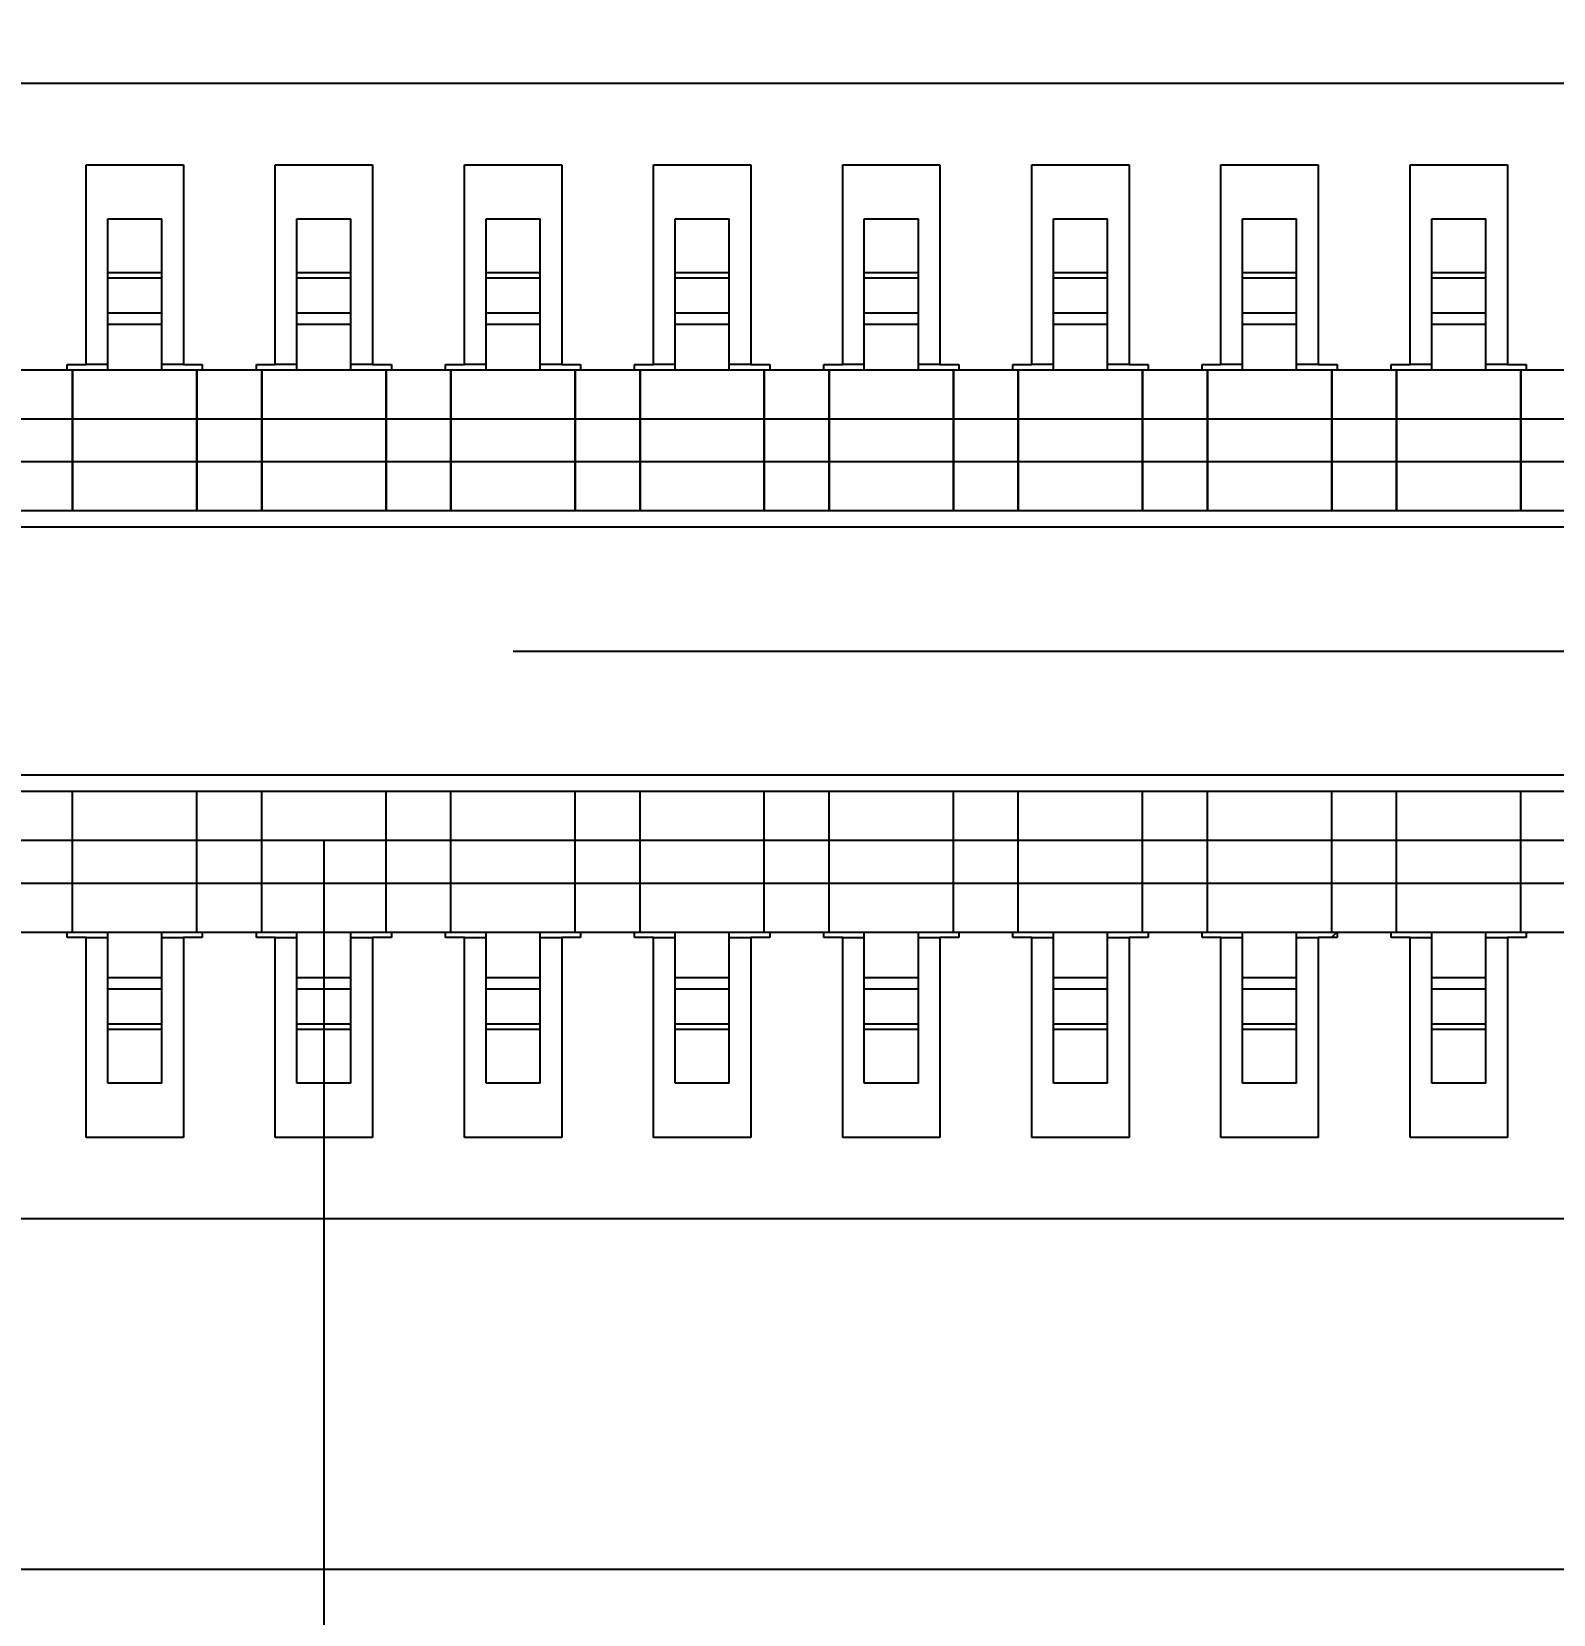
# Model space of a CAD drawing. Header units: millimetres. Extents: x 7 to 507, y -14 to 339.
# Drawn here: x 52.577 to 55.393, y 103.894 to 106.823 of the extents above; entities that cross this region are included whole.
import ezdxf

# ---------------------------------------------------------------- set-up
doc = ezdxf.new("R2010")
doc.units = ezdxf.units.MM
doc.header["$LTSCALE"] = 23.1
doc.layers.get('0').update_dxf_attribs({"linetype": 'CONTINUOUS'})
for name, color, linetype in [('_10438', 7, 'CONTINUOUS'), ('_139725', 7, 'CONTINUOUS'), ('_15829', 7, 'CONTINUOUS'), ('_169248', 7, 'CONTINUOUS'), ('_255766', 7, 'CONTINUOUS'), ('_298551', 7, 'CONTINUOUS'), ('_314864', 7, 'CONTINUOUS'), ('_329951', 7, 'CONTINUOUS'), ('_377435', 7, 'CONTINUOUS'), ('_395640', 7, 'CONTINUOUS'), ('_437383', 7, 'CONTINUOUS'), ('_455281', 7, 'CONTINUOUS'), ('_510726', 7, 'CONTINUOUS'), ('_556303', 7, 'CONTINUOUS'), ('_557848', 7, 'CONTINUOUS'), ('_563866', 7, 'CONTINUOUS'), ('_88577', 7, 'CONTINUOUS')]:
    doc.layers.add(name, color=color, linetype=linetype)
doc.styles.get("Standard").update_dxf_attribs({"font": 'simplex.shx', "width": 0.8})
doc.dimstyles.new('DIMSTYLE_1', dxfattribs={"dimtxt": 3, "dimasz": 3, "dimexe": 2, "dimexo": 0.35, "dimgap": 0.75, "dimtad": 1, "dimdec": 3, "dimzin": 0, "dimdsep": 46, "dimtxsty": 'Standard', "dimcen": 0.09, "dimadec": 3, "dimazin": 0, "dimtp": 0.001, "dimtm": 0.001, "dimtfac": 1, "dimtdec": 3, "dimtofl": 0, "dimtmove": 0, "dimatfit": 3, "dimfxl": 0, "dimtolj": 1, "dimtzin": 0, "dimarcsym": 0})

# ---------------------------------------------------------------- blocks, each defined once
blk = doc.blocks.new('_FILLED')
at = {"color": 0, "linetype": 'ByBlock'}
blk.add_solid([(0, 0), (-1, 0.13333), (-1, -0.13333)], dxfattribs=at)
blk = doc.blocks.new('*D01')
at = {"color": 2}
for p, q in [((37.977, 209.9585), (36.727, 209.9585)), ((57.7181, 209.9585), (37.977, 209.9585)), ((38.727, 209.9585), (38.727, 156.9675)), ((38.727, 103.9765), (38.727, 156.9675)), ((37.977, 103.9765), (36.727, 103.9765)), ((48.3209, 103.9765), (37.977, 103.9765))]:
    blk.add_line(p, q, dxfattribs=at)
at = {"color": 2, "xscale": 3, "yscale": 3, "zscale": 3}
for p, rotation in [((38.727, 209.9585), 90), ((38.727, 103.9765), 270)]:
    blk.add_blockref('_FILLED', p, dxfattribs=dict(at, rotation=rotation))
blk = doc.blocks.new('*D1617')
at = {"color": 2}
for p, q in [((77.3953, 105.6765), (77.3953, 132.4196)), ((77.3953, 132.4196), (77.3953, 104.8265)), ((53.4681, 105.6765), (76.6453, 105.6765)), ((76.6453, 105.6765), (79.3953, 105.6765)), ((77.3953, 98.9765), (77.3953, 104.8265)), ((58.6181, 103.9765), (76.6453, 103.9765)), ((76.6453, 103.9765), (79.3953, 103.9765)), ((77.3953, 103.9765), (77.3953, 98.9765))]:
    blk.add_line(p, q, dxfattribs=at)
at = {"color": 2, "xscale": 3, "yscale": 3, "zscale": 3}
for p, rotation in [((77.3953, 105.6765), 270), ((77.3953, 103.9765), 90)]:
    blk.add_blockref('_FILLED', p, dxfattribs=dict(at, rotation=rotation))
blk = doc.blocks.new('*D1718')
at = {"color": 2}
for p, q in [((53.1181, 105.3265), (53.1181, 97.0401)), ((58.7681, 104.1265), (58.7681, 97.0401)), ((53.1181, 97.0401), (53.1181, 94.2901)), ((58.7681, 97.0401), (58.7681, 94.2901)), ((53.1181, 96.2901), (27.3723, 96.2901)), ((27.3723, 96.2901), (55.9431, 96.2901)), ((63.7681, 96.2901), (55.9431, 96.2901)), ((58.7681, 96.2901), (63.7681, 96.2901))]:
    blk.add_line(p, q, dxfattribs=at)
at = {"color": 2, "xscale": 3, "yscale": 3, "zscale": 3}
blk.add_blockref('_FILLED', (53.1181, 96.2901), dxfattribs=at)
at = {"color": 2, "xscale": 3, "yscale": 3, "zscale": 3, "rotation": 180}
blk.add_blockref('_FILLED', (58.7681, 96.2901), dxfattribs=at)

msp = doc.modelspace()

# ---------------------------------------------------------------- linework, layer by layer
at = {"color": 2}
for p, q in [((57.5981, 106.7265), (48.6381, 106.7265)), ((54.9828, 105.1465), (54.9931, 105.1568)), ((48.6381, 104.6265), (57.5981, 104.6265))]:
    msp.add_line(p, q, dxfattribs=at)
at = {"color": 4}
for p, q in [((52.6781, 106.2065), (52.6781, 106.5765)), ((52.6781, 106.5765), (52.8581, 106.5765)), ((52.8581, 106.5765), (52.8581, 106.2065)), ((53.0281, 106.2065), (53.0281, 106.5765)), ((53.0281, 106.5765), (53.2081, 106.5765)), ((53.2081, 106.5765), (53.2081, 106.2065)), ((53.3781, 106.2065), (53.3781, 106.5765)), ((53.3781, 106.5765), (53.5581, 106.5765)), ((53.5581, 106.5765), (53.5581, 106.2065)), ((53.7281, 106.2065), (53.7281, 106.5765)), ((53.7281, 106.5765), (53.9081, 106.5765)), ((53.9081, 106.5765), (53.9081, 106.2065)), ((54.0781, 106.2065), (54.0781, 106.5765)), ((54.0781, 106.5765), (54.2581, 106.5765)), ((54.2581, 106.5765), (54.2581, 106.2065)), ((54.4281, 106.2065), (54.4281, 106.5765)), ((54.4281, 106.5765), (54.6081, 106.5765)), ((54.6081, 106.5765), (54.6081, 106.2065)), ((54.7781, 106.2065), (54.7781, 106.5765)), ((54.7781, 106.5765), (54.9581, 106.5765)), ((54.9581, 106.5765), (54.9581, 106.2065)), ((55.1281, 106.2065), (55.1281, 106.5765)), ((55.1281, 106.5765), (55.3081, 106.5765)), ((55.3081, 106.5765), (55.3081, 106.2065)), ((52.7181, 106.2065), (52.6781, 106.2065)), ((52.8581, 106.2065), (52.8181, 106.2065)), ((53.0681, 106.2065), (53.0281, 106.2065)), ((53.2081, 106.2065), (53.1681, 106.2065)), ((53.4181, 106.2065), (53.3781, 106.2065)), ((53.5581, 106.2065), (53.5181, 106.2065)), ((53.7681, 106.2065), (53.7281, 106.2065)), ((53.9081, 106.2065), (53.8681, 106.2065)), ((54.1181, 106.2065), (54.0781, 106.2065)), ((54.2581, 106.2065), (54.2181, 106.2065)), ((54.4681, 106.2065), (54.4281, 106.2065)), ((54.6081, 106.2065), (54.5681, 106.2065)), ((54.8181, 106.2065), (54.7781, 106.2065)), ((54.9581, 106.2065), (54.9181, 106.2065)), ((55.1681, 106.2065), (55.1281, 106.2065)), ((55.3081, 106.2065), (55.2681, 106.2065)), ((52.6781, 104.7765), (52.6781, 105.1465)), ((52.6781, 105.1465), (52.7181, 105.1465)), ((52.8181, 105.1465), (52.8581, 105.1465)), ((52.8581, 105.1465), (52.8581, 104.7765)), ((53.0281, 104.7765), (53.0281, 105.1465)), ((53.0281, 105.1465), (53.0681, 105.1465)), ((53.1681, 105.1465), (53.2081, 105.1465)), ((53.2081, 105.1465), (53.2081, 104.7765)), ((53.3781, 104.7765), (53.3781, 105.1465)), ((53.3781, 105.1465), (53.4181, 105.1465)), ((53.5181, 105.1465), (53.5581, 105.1465)), ((53.5581, 105.1465), (53.5581, 104.7765)), ((53.7281, 104.7765), (53.7281, 105.1465)), ((53.7281, 105.1465), (53.7681, 105.1465)), ((53.8681, 105.1465), (53.9081, 105.1465)), ((53.9081, 105.1465), (53.9081, 104.7765)), ((54.0781, 104.7765), (54.0781, 105.1465)), ((54.0781, 105.1465), (54.1181, 105.1465)), ((54.2181, 105.1465), (54.2581, 105.1465)), ((54.2581, 105.1465), (54.2581, 104.7765)), ((54.4281, 104.7765), (54.4281, 105.1465)), ((54.4281, 105.1465), (54.4681, 105.1465)), ((54.5681, 105.1465), (54.6081, 105.1465)), ((54.6081, 105.1465), (54.6081, 104.7765)), ((54.7781, 104.7765), (54.7781, 105.1465)), ((54.7781, 105.1465), (54.8181, 105.1465)), ((54.9181, 105.1465), (54.9581, 105.1465)), ((54.9581, 105.1465), (54.9581, 104.7765)), ((55.1281, 104.7765), (55.1281, 105.1465)), ((55.1281, 105.1465), (55.1681, 105.1465)), ((55.2681, 105.1465), (55.3081, 105.1465)), ((55.3081, 105.1465), (55.3081, 104.7765)), ((52.8581, 104.7765), (52.6781, 104.7765)), ((53.2081, 104.7765), (53.0281, 104.7765)), ((53.5581, 104.7765), (53.3781, 104.7765)), ((53.9081, 104.7765), (53.7281, 104.7765)), ((54.2581, 104.7765), (54.0781, 104.7765)), ((54.6081, 104.7765), (54.4281, 104.7765)), ((54.9581, 104.7765), (54.7781, 104.7765)), ((55.3081, 104.7765), (55.1281, 104.7765))]:
    msp.add_line(p, q, dxfattribs=at)
at = {"color": 1}
for p, q in [((52.6431, 106.1965), (52.6431, 106.2065)), ((52.6431, 106.2065), (52.6781, 106.2065)), ((52.8581, 106.2065), (52.8931, 106.2065)), ((52.8931, 106.2065), (52.8931, 106.1965)), ((52.9931, 106.1965), (52.9931, 106.2065)), ((52.9931, 106.2065), (53.0281, 106.2065)), ((53.2081, 106.2065), (53.2431, 106.2065)), ((53.2431, 106.2065), (53.2431, 106.1965)), ((53.3431, 106.1965), (53.3431, 106.2065)), ((53.3431, 106.2065), (53.3781, 106.2065)), ((53.5581, 106.2065), (53.5931, 106.2065)), ((53.5931, 106.2065), (53.5931, 106.1965)), ((53.6931, 106.1965), (53.6931, 106.2065)), ((53.6931, 106.2065), (53.7281, 106.2065)), ((53.9081, 106.2065), (53.9431, 106.2065)), ((53.9431, 106.2065), (53.9431, 106.1965)), ((54.0431, 106.1965), (54.0431, 106.2065)), ((54.0431, 106.2065), (54.0781, 106.2065)), ((54.2581, 106.2065), (54.2931, 106.2065)), ((54.2931, 106.2065), (54.2931, 106.1965)), ((54.3931, 106.1965), (54.3931, 106.2065)), ((54.3931, 106.2065), (54.4281, 106.2065)), ((54.6081, 106.2065), (54.6431, 106.2065)), ((54.6431, 106.2065), (54.6431, 106.1965)), ((54.7431, 106.1965), (54.7431, 106.2065)), ((54.7431, 106.2065), (54.7781, 106.2065)), ((54.9581, 106.2065), (54.9931, 106.2065)), ((54.9931, 106.2065), (54.9931, 106.1965)), ((55.0931, 106.1965), (55.0931, 106.2065)), ((55.0931, 106.2065), (55.1281, 106.2065)), ((55.3081, 106.2065), (55.3431, 106.2065)), ((55.3431, 106.2065), (55.3431, 106.1965)), ((52.6431, 105.1465), (52.6431, 105.1565)), ((52.8931, 105.1565), (52.8931, 105.1465)), ((52.9931, 105.1465), (52.9931, 105.1565)), ((53.2431, 105.1565), (53.2431, 105.1465)), ((53.3431, 105.1465), (53.3431, 105.1565)), ((53.5931, 105.1565), (53.5931, 105.1465)), ((53.6931, 105.1465), (53.6931, 105.1565)), ((53.9431, 105.1565), (53.9431, 105.1465)), ((54.0431, 105.1465), (54.0431, 105.1565)), ((54.2931, 105.1565), (54.2931, 105.1465)), ((54.3931, 105.1465), (54.3931, 105.1565)), ((54.6431, 105.1565), (54.6431, 105.1465)), ((54.7431, 105.1465), (54.7431, 105.1565)), ((54.9931, 105.1565), (54.9931, 105.1465)), ((55.0931, 105.1465), (55.0931, 105.1565)), ((55.3431, 105.1565), (55.3431, 105.1465)), ((52.6781, 105.1465), (52.6431, 105.1465)), ((52.8931, 105.1465), (52.8581, 105.1465)), ((53.0281, 105.1465), (52.9931, 105.1465)), ((53.2431, 105.1465), (53.2081, 105.1465)), ((53.3781, 105.1465), (53.3431, 105.1465)), ((53.5931, 105.1465), (53.5581, 105.1465)), ((53.7281, 105.1465), (53.6931, 105.1465)), ((53.9431, 105.1465), (53.9081, 105.1465)), ((54.0781, 105.1465), (54.0431, 105.1465)), ((54.2931, 105.1465), (54.2581, 105.1465)), ((54.4281, 105.1465), (54.3931, 105.1465)), ((54.6431, 105.1465), (54.6081, 105.1465)), ((54.7781, 105.1465), (54.7431, 105.1465)), ((54.9931, 105.1465), (54.9581, 105.1465)), ((55.1281, 105.1465), (55.0931, 105.1465)), ((55.3431, 105.1465), (55.3081, 105.1465))]:
    msp.add_line(p, q, dxfattribs=at)
at = {"color": 7}
msp.add_line((58.2681, 103.9765), (48.6709, 103.9765), dxfattribs=at)
at = {"layer": '_10438', "color": 7}
for p, q in [((54.0531, 105.1565), (54.0531, 105.4165)), ((54.2831, 105.4165), (54.0531, 105.4165)), ((54.2831, 105.1565), (54.2831, 105.4165)), ((54.0531, 105.1565), (54.2831, 105.1565)), ((54.1181, 104.8765), (54.1181, 105.1565)), ((54.2181, 104.8765), (54.2181, 105.1565)), ((54.2181, 104.8765), (54.1181, 104.8765))]:
    msp.add_line(p, q, dxfattribs=at)
at = {"layer": '_10438', "color": 9}
for p, q in [((54.0531, 105.3265), (54.2831, 105.3265)), ((54.2831, 105.2465), (54.0531, 105.2465)), ((54.2181, 105.0715), (54.1181, 105.0715)), ((54.1181, 105.0513), (54.2181, 105.0513)), ((54.2181, 104.9857), (54.1181, 104.9857)), ((54.1181, 104.9765), (54.2181, 104.9765))]:
    msp.add_line(p, q, dxfattribs=at)
at = {"layer": '_139725', "color": 7}
for p, q in [((52.6531, 106.1965), (52.5331, 106.1965)), ((52.6531, 106.1965), (52.6531, 105.9365)), ((52.8831, 105.9365), (52.8831, 106.1965)), ((53.0031, 106.1965), (52.8831, 106.1965)), ((53.0031, 106.1965), (53.0031, 105.9365)), ((53.2331, 105.9365), (53.2331, 106.1965)), ((53.3531, 106.1965), (53.2331, 106.1965)), ((53.3531, 106.1965), (53.3531, 105.9365)), ((53.5831, 105.9365), (53.5831, 106.1965)), ((53.7031, 106.1965), (53.5831, 106.1965)), ((53.7031, 106.1965), (53.7031, 105.9365)), ((53.9331, 105.9365), (53.9331, 106.1965)), ((54.0531, 106.1965), (53.9331, 106.1965)), ((54.0531, 106.1965), (54.0531, 105.9365)), ((54.2831, 105.9365), (54.2831, 106.1965)), ((54.4031, 106.1965), (54.2831, 106.1965)), ((54.4031, 106.1965), (54.4031, 105.9365)), ((54.6331, 105.9365), (54.6331, 106.1965)), ((54.7531, 106.1965), (54.6331, 106.1965)), ((54.7531, 106.1965), (54.7531, 105.9365)), ((54.9831, 105.9365), (54.9831, 106.1965)), ((55.1031, 106.1965), (54.9831, 106.1965)), ((55.1031, 106.1965), (55.1031, 105.9365)), ((55.3331, 105.9365), (55.3331, 106.1965)), ((55.4531, 106.1965), (55.3331, 106.1965)), ((52.5331, 105.9365), (52.6531, 105.9365)), ((52.8831, 105.9365), (53.0031, 105.9365)), ((53.2331, 105.9365), (53.3531, 105.9365)), ((53.5831, 105.9365), (53.7031, 105.9365)), ((53.9331, 105.9365), (54.0531, 105.9365)), ((54.2831, 105.9365), (54.4031, 105.9365)), ((54.6331, 105.9365), (54.7531, 105.9365)), ((54.9831, 105.9365), (55.1031, 105.9365)), ((55.3331, 105.9365), (55.4531, 105.9365)), ((48.4725, 105.9065), (57.7638, 105.9065)), ((57.7638, 105.4465), (48.4725, 105.4465)), ((52.6531, 105.4165), (52.5331, 105.4165)), ((52.6531, 105.1565), (52.6531, 105.4165)), ((52.8831, 105.1565), (52.8831, 105.4165)), ((53.0031, 105.4165), (52.8831, 105.4165)), ((53.0031, 105.1565), (53.0031, 105.4165)), ((53.2331, 105.1565), (53.2331, 105.4165)), ((53.3531, 105.4165), (53.2331, 105.4165)), ((53.3531, 105.1565), (53.3531, 105.4165)), ((53.5831, 105.1565), (53.5831, 105.4165)), ((53.7031, 105.4165), (53.5831, 105.4165)), ((53.7031, 105.1565), (53.7031, 105.4165)), ((53.9331, 105.1565), (53.9331, 105.4165)), ((54.0531, 105.4165), (53.9331, 105.4165)), ((54.0531, 105.1565), (54.0531, 105.4165)), ((54.2831, 105.1565), (54.2831, 105.4165)), ((54.4031, 105.4165), (54.2831, 105.4165)), ((54.4031, 105.1565), (54.4031, 105.4165)), ((54.6331, 105.1565), (54.6331, 105.4165)), ((54.7531, 105.4165), (54.6331, 105.4165)), ((54.7531, 105.1565), (54.7531, 105.4165)), ((54.9831, 105.1565), (54.9831, 105.4165)), ((55.1031, 105.4165), (54.9831, 105.4165)), ((55.1031, 105.1565), (55.1031, 105.4165)), ((55.3331, 105.1565), (55.3331, 105.4165)), ((55.4531, 105.4165), (55.3331, 105.4165)), ((52.5331, 105.1565), (52.6531, 105.1565)), ((52.8831, 105.1565), (53.0031, 105.1565)), ((53.2331, 105.1565), (53.3531, 105.1565)), ((53.5831, 105.1565), (53.7031, 105.1565)), ((53.9331, 105.1565), (54.0531, 105.1565)), ((54.2831, 105.1565), (54.4031, 105.1565)), ((54.6331, 105.1565), (54.7531, 105.1565)), ((54.9831, 105.1565), (55.1031, 105.1565)), ((55.3331, 105.1565), (55.4531, 105.1565))]:
    msp.add_line(p, q, dxfattribs=at)
at = {"layer": '_139725', "color": 9}
for p, q in [((52.5331, 106.1065), (52.6531, 106.1065)), ((52.8831, 106.1065), (53.0031, 106.1065)), ((53.2331, 106.1065), (53.3531, 106.1065)), ((53.5831, 106.1065), (53.7031, 106.1065)), ((53.9331, 106.1065), (54.0531, 106.1065)), ((54.2831, 106.1065), (54.4031, 106.1065)), ((54.6331, 106.1065), (54.7531, 106.1065)), ((54.9831, 106.1065), (55.1031, 106.1065)), ((55.3331, 106.1065), (55.4531, 106.1065)), ((52.6531, 106.0265), (52.5331, 106.0265)), ((53.0031, 106.0265), (52.8831, 106.0265)), ((53.3531, 106.0265), (53.2331, 106.0265)), ((53.7031, 106.0265), (53.5831, 106.0265)), ((54.0531, 106.0265), (53.9331, 106.0265)), ((54.4031, 106.0265), (54.2831, 106.0265)), ((54.7531, 106.0265), (54.6331, 106.0265)), ((55.1031, 106.0265), (54.9831, 106.0265)), ((55.4531, 106.0265), (55.3331, 106.0265)), ((52.5331, 105.3265), (52.6531, 105.3265)), ((52.8831, 105.3265), (53.0031, 105.3265)), ((53.2331, 105.3265), (53.3531, 105.3265)), ((53.5831, 105.3265), (53.7031, 105.3265)), ((53.9331, 105.3265), (54.0531, 105.3265)), ((54.2831, 105.3265), (54.4031, 105.3265)), ((54.6331, 105.3265), (54.7531, 105.3265)), ((54.9831, 105.3265), (55.1031, 105.3265)), ((55.3331, 105.3265), (55.4531, 105.3265)), ((52.6531, 105.2465), (52.5331, 105.2465)), ((53.0031, 105.2465), (52.8831, 105.2465)), ((53.3531, 105.2465), (53.2331, 105.2465)), ((53.7031, 105.2465), (53.5831, 105.2465)), ((54.0531, 105.2465), (53.9331, 105.2465)), ((54.4031, 105.2465), (54.2831, 105.2465)), ((54.7531, 105.2465), (54.6331, 105.2465)), ((55.1031, 105.2465), (54.9831, 105.2465)), ((55.4531, 105.2465), (55.3331, 105.2465))]:
    msp.add_line(p, q, dxfattribs=at)
at = {"layer": '_15829', "color": 7}
for p, q in [((54.4031, 105.1565), (54.4031, 105.4165)), ((54.6331, 105.4165), (54.4031, 105.4165)), ((54.6331, 105.1565), (54.6331, 105.4165)), ((54.4031, 105.1565), (54.6331, 105.1565)), ((54.4681, 104.8765), (54.4681, 105.1565)), ((54.5681, 104.8765), (54.5681, 105.1565)), ((54.5681, 104.8765), (54.4681, 104.8765))]:
    msp.add_line(p, q, dxfattribs=at)
at = {"layer": '_15829', "color": 9}
for p, q in [((54.4031, 105.3265), (54.6331, 105.3265)), ((54.6331, 105.2465), (54.4031, 105.2465)), ((54.5681, 105.0715), (54.4681, 105.0715)), ((54.4681, 105.0513), (54.5681, 105.0513)), ((54.5681, 104.9857), (54.4681, 104.9857)), ((54.4681, 104.9765), (54.5681, 104.9765))]:
    msp.add_line(p, q, dxfattribs=at)
at = {"layer": '_169248', "color": 7}
for p, q in [((53.3531, 105.1565), (53.3531, 105.4165)), ((53.5831, 105.4165), (53.3531, 105.4165)), ((53.5831, 105.1565), (53.5831, 105.4165)), ((53.3531, 105.1565), (53.5831, 105.1565)), ((53.4181, 104.8765), (53.4181, 105.1565)), ((53.5181, 104.8765), (53.5181, 105.1565)), ((53.5181, 104.8765), (53.4181, 104.8765))]:
    msp.add_line(p, q, dxfattribs=at)
at = {"layer": '_169248', "color": 9}
for p, q in [((53.3531, 105.3265), (53.5831, 105.3265)), ((53.5831, 105.2465), (53.3531, 105.2465)), ((53.5181, 105.0715), (53.4181, 105.0715)), ((53.4181, 105.0513), (53.5181, 105.0513)), ((53.5181, 104.9857), (53.4181, 104.9857)), ((53.4181, 104.9765), (53.5181, 104.9765))]:
    msp.add_line(p, q, dxfattribs=at)
at = {"layer": '_255766', "color": 7}
for p, q in [((53.0031, 105.1565), (53.0031, 105.4165)), ((53.2331, 105.4165), (53.0031, 105.4165)), ((53.2331, 105.1565), (53.2331, 105.4165)), ((53.0031, 105.1565), (53.2331, 105.1565)), ((53.0681, 104.8765), (53.0681, 105.1565)), ((53.1681, 104.8765), (53.1681, 105.1565)), ((53.1681, 104.8765), (53.0681, 104.8765))]:
    msp.add_line(p, q, dxfattribs=at)
at = {"layer": '_255766', "color": 9}
for p, q in [((53.0031, 105.3265), (53.2331, 105.3265)), ((53.2331, 105.2465), (53.0031, 105.2465)), ((53.1681, 105.0715), (53.0681, 105.0715)), ((53.0681, 105.0513), (53.1681, 105.0513)), ((53.1681, 104.9857), (53.0681, 104.9857)), ((53.0681, 104.9765), (53.1681, 104.9765))]:
    msp.add_line(p, q, dxfattribs=at)
at = {"layer": '_298551', "color": 7}
for p, q in [((55.1681, 106.1965), (55.1681, 106.4765)), ((55.1681, 106.4765), (55.2681, 106.4765)), ((55.2681, 106.1965), (55.2681, 106.4765)), ((55.1031, 105.9365), (55.1031, 106.1965)), ((55.3331, 106.1965), (55.1031, 106.1965)), ((55.3331, 106.1965), (55.3331, 105.9365)), ((55.1031, 105.9365), (55.3331, 105.9365))]:
    msp.add_line(p, q, dxfattribs=at)
at = {"layer": '_298551', "color": 9}
for p, q in [((55.2681, 106.3765), (55.1681, 106.3765)), ((55.1681, 106.3673), (55.2681, 106.3673)), ((55.2681, 106.3017), (55.1681, 106.3017)), ((55.1681, 106.2815), (55.2681, 106.2815)), ((55.1031, 106.1065), (55.3331, 106.1065)), ((55.3331, 106.0265), (55.1031, 106.0265))]:
    msp.add_line(p, q, dxfattribs=at)
at = {"layer": '_314864', "color": 7}
for p, q in [((53.0681, 106.1965), (53.0681, 106.4765)), ((53.0681, 106.4765), (53.1681, 106.4765)), ((53.1681, 106.1965), (53.1681, 106.4765)), ((53.0031, 105.9365), (53.0031, 106.1965)), ((53.2331, 106.1965), (53.0031, 106.1965)), ((53.2331, 106.1965), (53.2331, 105.9365)), ((53.0031, 105.9365), (53.2331, 105.9365))]:
    msp.add_line(p, q, dxfattribs=at)
at = {"layer": '_314864', "color": 9}
for p, q in [((53.1681, 106.3765), (53.0681, 106.3765)), ((53.0681, 106.3673), (53.1681, 106.3673)), ((53.1681, 106.3017), (53.0681, 106.3017)), ((53.0681, 106.2815), (53.1681, 106.2815)), ((53.0031, 106.1065), (53.2331, 106.1065)), ((53.2331, 106.0265), (53.0031, 106.0265))]:
    msp.add_line(p, q, dxfattribs=at)
at = {"layer": '_329951', "color": 7}
for p, q in [((54.4681, 106.1965), (54.4681, 106.4765)), ((54.4681, 106.4765), (54.5681, 106.4765)), ((54.5681, 106.1965), (54.5681, 106.4765)), ((54.4031, 105.9365), (54.4031, 106.1965)), ((54.6331, 106.1965), (54.4031, 106.1965)), ((54.6331, 106.1965), (54.6331, 105.9365)), ((54.4031, 105.9365), (54.6331, 105.9365))]:
    msp.add_line(p, q, dxfattribs=at)
at = {"layer": '_329951', "color": 9}
for p, q in [((54.5681, 106.3765), (54.4681, 106.3765)), ((54.4681, 106.3673), (54.5681, 106.3673)), ((54.5681, 106.3017), (54.4681, 106.3017)), ((54.4681, 106.2815), (54.5681, 106.2815)), ((54.4031, 106.1065), (54.6331, 106.1065)), ((54.6331, 106.0265), (54.4031, 106.0265))]:
    msp.add_line(p, q, dxfattribs=at)
at = {"layer": '_377435', "color": 7}
for p, q in [((54.7531, 105.1565), (54.7531, 105.4165)), ((54.9831, 105.4165), (54.7531, 105.4165)), ((54.9831, 105.1565), (54.9831, 105.4165)), ((54.7531, 105.1565), (54.9831, 105.1565)), ((54.8181, 104.8765), (54.8181, 105.1565)), ((54.9181, 104.8765), (54.9181, 105.1565)), ((54.9181, 104.8765), (54.8181, 104.8765))]:
    msp.add_line(p, q, dxfattribs=at)
at = {"layer": '_377435', "color": 9}
for p, q in [((54.7531, 105.3265), (54.9831, 105.3265)), ((54.9831, 105.2465), (54.7531, 105.2465)), ((54.9181, 105.0715), (54.8181, 105.0715)), ((54.8181, 105.0513), (54.9181, 105.0513)), ((54.9181, 104.9857), (54.8181, 104.9857)), ((54.8181, 104.9765), (54.9181, 104.9765))]:
    msp.add_line(p, q, dxfattribs=at)
at = {"layer": '_395640', "color": 7}
for p, q in [((54.1181, 106.1965), (54.1181, 106.4765)), ((54.1181, 106.4765), (54.2181, 106.4765)), ((54.2181, 106.1965), (54.2181, 106.4765)), ((54.0531, 105.9365), (54.0531, 106.1965)), ((54.2831, 106.1965), (54.0531, 106.1965)), ((54.2831, 106.1965), (54.2831, 105.9365)), ((54.0531, 105.9365), (54.2831, 105.9365))]:
    msp.add_line(p, q, dxfattribs=at)
at = {"layer": '_395640', "color": 9}
for p, q in [((54.2181, 106.3765), (54.1181, 106.3765)), ((54.1181, 106.3673), (54.2181, 106.3673)), ((54.2181, 106.3017), (54.1181, 106.3017)), ((54.1181, 106.2815), (54.2181, 106.2815)), ((54.0531, 106.1065), (54.2831, 106.1065)), ((54.2831, 106.0265), (54.0531, 106.0265))]:
    msp.add_line(p, q, dxfattribs=at)
at = {"layer": '_437383', "color": 7}
for p, q in [((52.7181, 106.1965), (52.7181, 106.4765)), ((52.7181, 106.4765), (52.8181, 106.4765)), ((52.8181, 106.1965), (52.8181, 106.4765)), ((52.6531, 105.9365), (52.6531, 106.1965)), ((52.8831, 106.1965), (52.6531, 106.1965)), ((52.8831, 106.1965), (52.8831, 105.9365)), ((52.6531, 105.9365), (52.8831, 105.9365))]:
    msp.add_line(p, q, dxfattribs=at)
at = {"layer": '_437383', "color": 9}
for p, q in [((52.8181, 106.3765), (52.7181, 106.3765)), ((52.7181, 106.3673), (52.8181, 106.3673)), ((52.8181, 106.3017), (52.7181, 106.3017)), ((52.7181, 106.2815), (52.8181, 106.2815)), ((52.6531, 106.1065), (52.8831, 106.1065)), ((52.8831, 106.0265), (52.6531, 106.0265))]:
    msp.add_line(p, q, dxfattribs=at)
at = {"layer": '_455281', "color": 7}
for p, q in [((54.8181, 106.1965), (54.8181, 106.4765)), ((54.8181, 106.4765), (54.9181, 106.4765)), ((54.9181, 106.1965), (54.9181, 106.4765)), ((54.7531, 105.9365), (54.7531, 106.1965)), ((54.9831, 106.1965), (54.7531, 106.1965)), ((54.9831, 106.1965), (54.9831, 105.9365)), ((54.7531, 105.9365), (54.9831, 105.9365))]:
    msp.add_line(p, q, dxfattribs=at)
at = {"layer": '_455281', "color": 9}
for p, q in [((54.9181, 106.3765), (54.8181, 106.3765)), ((54.8181, 106.3673), (54.9181, 106.3673)), ((54.9181, 106.3017), (54.8181, 106.3017)), ((54.8181, 106.2815), (54.9181, 106.2815)), ((54.7531, 106.1065), (54.9831, 106.1065)), ((54.9831, 106.0265), (54.7531, 106.0265))]:
    msp.add_line(p, q, dxfattribs=at)
at = {"layer": '_510726', "color": 7}
for p, q in [((53.7031, 105.1565), (53.7031, 105.4165)), ((53.9331, 105.4165), (53.7031, 105.4165)), ((53.9331, 105.1565), (53.9331, 105.4165)), ((53.7031, 105.1565), (53.9331, 105.1565)), ((53.7681, 104.8765), (53.7681, 105.1565)), ((53.8681, 104.8765), (53.8681, 105.1565)), ((53.8681, 104.8765), (53.7681, 104.8765))]:
    msp.add_line(p, q, dxfattribs=at)
at = {"layer": '_510726', "color": 9}
for p, q in [((53.7031, 105.3265), (53.9331, 105.3265)), ((53.9331, 105.2465), (53.7031, 105.2465)), ((53.8681, 105.0715), (53.7681, 105.0715)), ((53.7681, 105.0513), (53.8681, 105.0513)), ((53.8681, 104.9857), (53.7681, 104.9857)), ((53.7681, 104.9765), (53.8681, 104.9765))]:
    msp.add_line(p, q, dxfattribs=at)
at = {"layer": '_556303', "color": 7}
for p, q in [((52.6531, 105.1565), (52.6531, 105.4165)), ((52.8831, 105.4165), (52.6531, 105.4165)), ((52.8831, 105.1565), (52.8831, 105.4165)), ((52.6531, 105.1565), (52.8831, 105.1565)), ((52.7181, 104.8765), (52.7181, 105.1565)), ((52.8181, 104.8765), (52.8181, 105.1565)), ((52.8181, 104.8765), (52.7181, 104.8765))]:
    msp.add_line(p, q, dxfattribs=at)
at = {"layer": '_556303', "color": 9}
for p, q in [((52.6531, 105.3265), (52.8831, 105.3265)), ((52.8831, 105.2465), (52.6531, 105.2465)), ((52.8181, 105.0715), (52.7181, 105.0715)), ((52.7181, 105.0513), (52.8181, 105.0513)), ((52.8181, 104.9857), (52.7181, 104.9857)), ((52.7181, 104.9765), (52.8181, 104.9765))]:
    msp.add_line(p, q, dxfattribs=at)
at = {"layer": '_557848', "color": 7}
for p, q in [((55.1031, 105.1565), (55.1031, 105.4165)), ((55.3331, 105.4165), (55.1031, 105.4165)), ((55.3331, 105.1565), (55.3331, 105.4165)), ((55.1031, 105.1565), (55.3331, 105.1565)), ((55.1681, 104.8765), (55.1681, 105.1565)), ((55.2681, 104.8765), (55.2681, 105.1565)), ((55.2681, 104.8765), (55.1681, 104.8765))]:
    msp.add_line(p, q, dxfattribs=at)
at = {"layer": '_557848', "color": 9}
for p, q in [((55.1031, 105.3265), (55.3331, 105.3265)), ((55.3331, 105.2465), (55.1031, 105.2465)), ((55.2681, 105.0715), (55.1681, 105.0715)), ((55.1681, 105.0513), (55.2681, 105.0513)), ((55.2681, 104.9857), (55.1681, 104.9857)), ((55.1681, 104.9765), (55.2681, 104.9765))]:
    msp.add_line(p, q, dxfattribs=at)
at = {"layer": '_563866', "color": 7}
for p, q in [((53.7681, 106.1965), (53.7681, 106.4765)), ((53.7681, 106.4765), (53.8681, 106.4765)), ((53.8681, 106.1965), (53.8681, 106.4765)), ((53.7031, 105.9365), (53.7031, 106.1965)), ((53.9331, 106.1965), (53.7031, 106.1965)), ((53.9331, 106.1965), (53.9331, 105.9365)), ((53.7031, 105.9365), (53.9331, 105.9365))]:
    msp.add_line(p, q, dxfattribs=at)
at = {"layer": '_563866', "color": 9}
for p, q in [((53.8681, 106.3765), (53.7681, 106.3765)), ((53.7681, 106.3673), (53.8681, 106.3673)), ((53.8681, 106.3017), (53.7681, 106.3017)), ((53.7681, 106.2815), (53.8681, 106.2815)), ((53.7031, 106.1065), (53.9331, 106.1065)), ((53.9331, 106.0265), (53.7031, 106.0265))]:
    msp.add_line(p, q, dxfattribs=at)
at = {"layer": '_88577', "color": 7}
for p, q in [((53.4181, 106.1965), (53.4181, 106.4765)), ((53.4181, 106.4765), (53.5181, 106.4765)), ((53.5181, 106.1965), (53.5181, 106.4765)), ((53.3531, 105.9365), (53.3531, 106.1965)), ((53.5831, 106.1965), (53.3531, 106.1965)), ((53.5831, 106.1965), (53.5831, 105.9365)), ((53.3531, 105.9365), (53.5831, 105.9365))]:
    msp.add_line(p, q, dxfattribs=at)
at = {"layer": '_88577', "color": 9}
for p, q in [((53.5181, 106.3765), (53.4181, 106.3765)), ((53.4181, 106.3673), (53.5181, 106.3673)), ((53.5181, 106.3017), (53.4181, 106.3017)), ((53.4181, 106.2815), (53.5181, 106.2815)), ((53.3531, 106.1065), (53.5831, 106.1065)), ((53.5831, 106.0265), (53.3531, 106.0265))]:
    msp.add_line(p, q, dxfattribs=at)

# ---------------------------------------------------------------- dimensions: what is measured, and where the dimension line sits
at = {"color": 2}
for base, p1, p2, angle, text, picture, middle in [((38.727, 103.9765), (58.0681, 209.9585), (48.6709, 103.9765), 270, '105.98', '*D01', (38.727, 151.2168)), ((77.3953, 105.6765), (58.2681, 103.9765), (53.1181, 105.6765), 90, '*1.70{\\fSymbol_ASME;\\W1.0;±}0.20', '*D1617', (77.3953, 108.5558)), ((53.1181, 96.2901), (58.7681, 104.4765), (53.1181, 105.6765), 180, '5.65{\\fSymbol_ASME;\\W1.0;±}0.02', '*D1718', (27.3723, 96.2901))]:
    dim = msp.add_linear_dim(base=base, p1=p1, p2=p2, angle=angle, text=text, dimstyle='DIMSTYLE_1', dxfattribs=at)
    dim.commit()
    dim.dimension.update_dxf_attribs({"geometry": picture, "text_midpoint": middle, "dimtype": 160})

doc.saveas('drawing.dxf')
